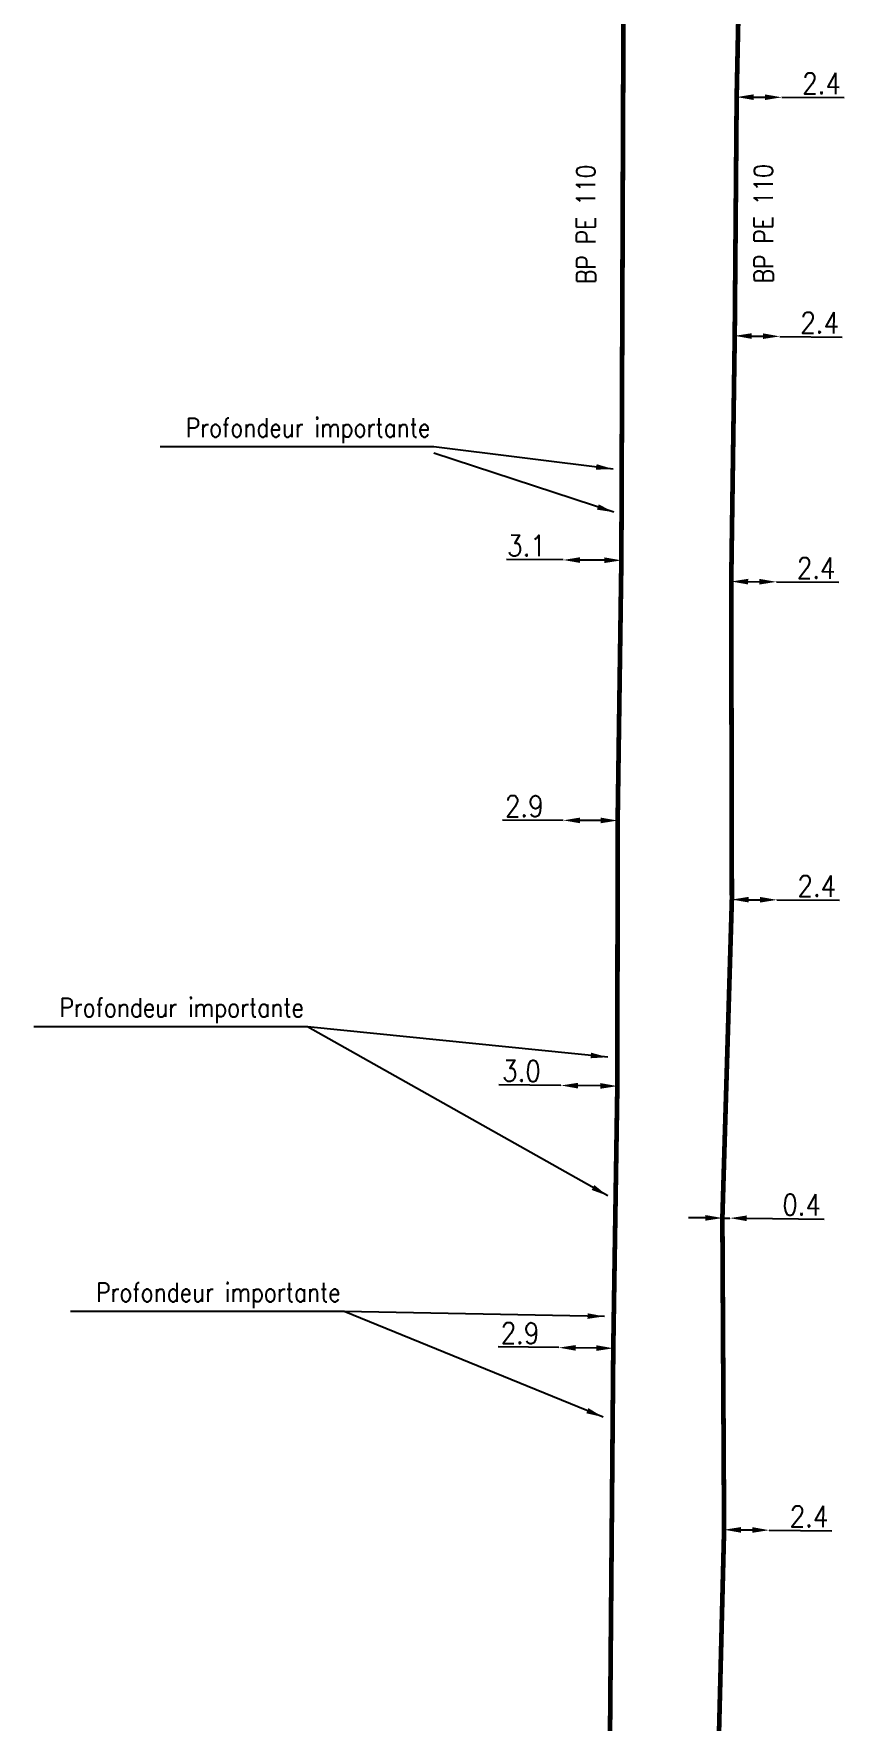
# Model space of a CAD drawing. Header units: millimetres. Extents: x 185000 to 186000, y 127990 to 129010.
# Drawn here: x 185019.2 to 185062.3, y 128510.6 to 128600.3 of the extents above; entities that cross this region are included whole.
import ezdxf
from ezdxf.enums import TextEntityAlignment as Align

# ---------------------------------------------------------------- set-up
doc = ezdxf.new("R2010")
doc.units = ezdxf.units.MM
doc.header["$PDMODE"] = 34
doc.linetypes.add('L_25_PE', pattern=[2000, 1000, 1000])
doc.layers.get('DEFPOINTS').update_dxf_attribs({"linetype": 'CONTINUOUS'})
doc.layers.add('L_150', color=1, linetype='CONTINUOUS')
doc.styles.get("Standard").update_dxf_attribs({"font": 'romans.shx', "width": 0.85})
doc.dimstyles.get("Standard").update_dxf_attribs({"dimtxt": 1.5, "dimasz": 1.2, "dimexe": 0.625, "dimexo": 0.625, "dimgap": 0.25, "dimtad": 1, "dimdec": 1, "dimzin": 0, "dimdsep": 46, "dimtxsty": 'Standard', "dimcen": -0.5, "dimadec": 0, "dimazin": 0, "dimtfac": 1, "dimtdec": 1, "dimtmove": 0, "dimatfit": 3, "dimfxl": 0, "dimtolj": 1, "dimtzin": 0, "dimarcsym": 0})

# ---------------------------------------------------------------- blocks, each defined once
blk = doc.blocks.new('*D571')
at = {"layer": 'DEFPOINTS', "color": 0, "linetype": 'Continuous', "transparency": 16777216}
for p in [(185047.083, 128530.468), (185047.083, 128530.468), (185049.983, 128530.435)]:
    blk.add_point(p, dxfattribs=at)
at = {"layer": 'L_150', "color": 0, "linetype": 'Continuous', "lineweight": -2, "transparency": 16777216}
for p, q in [((185047.083, 128530.468), (185043.85, 128530.504)), ((185049.083, 128530.445), (185047.983, 128530.457))]:
    blk.add_line(p, q, dxfattribs=at)
at = {"layer": 'L_150', "color": 0, "linetype": 'Continuous', "transparency": 16777216}
for points in [[(185047.985, 128530.607), (185047.981, 128530.307), (185047.083, 128530.468)], [(185049.085, 128530.595), (185049.081, 128530.295), (185049.983, 128530.435)]]:
    blk.add_solid(points, dxfattribs=at)
at = {"layer": 'L_150', "color": 0, "linetype": 'Continuous', "transparency": 16777216, "insert": (185045.025, 128531.241), "char_height": 1.125, "attachment_point": 5, "rotation": 359.35857}
blk.add_mtext('\\A1;2.9', dxfattribs=at)
blk = doc.blocks.new('*D575')
at = {"layer": 'DEFPOINTS', "color": 0, "linetype": 'Continuous', "transparency": 16777216}
for p in [(185047.199, 128544.409), (185047.199, 128544.409), (185050.199, 128544.375)]:
    blk.add_point(p, dxfattribs=at)
at = {"layer": 'L_150', "color": 0, "linetype": 'Continuous', "lineweight": -2, "transparency": 16777216}
for p, q in [((185047.199, 128544.409), (185043.903, 128544.447)), ((185049.299, 128544.385), (185048.099, 128544.399))]:
    blk.add_line(p, q, dxfattribs=at)
at = {"layer": 'L_150', "color": 0, "linetype": 'Continuous', "transparency": 16777216}
for points in [[(185048.101, 128544.549), (185048.098, 128544.249), (185047.199, 128544.409)], [(185049.301, 128544.535), (185049.298, 128544.235), (185050.199, 128544.375)]]:
    blk.add_solid(points, dxfattribs=at)
at = {"layer": 'L_150', "color": 0, "linetype": 'Continuous', "transparency": 16777216, "insert": (185045.101, 128545.183), "char_height": 1.125, "attachment_point": 5, "rotation": 359.3441}
blk.add_mtext('\\A1;3.0', dxfattribs=at)
blk = doc.blocks.new('*D807')
at = {"layer": 'DEFPOINTS', "color": 0, "linetype": 'Continuous', "transparency": 16777216}
for p in [(185047.316, 128558.505), (185047.316, 128558.505), (185050.216, 128558.497)]:
    blk.add_point(p, dxfattribs=at)
at = {"layer": 'L_150', "color": 0, "linetype": 'Continuous', "lineweight": -2, "transparency": 16777216}
for p, q in [((185047.316, 128558.505), (185044.083, 128558.515)), ((185049.316, 128558.5), (185048.216, 128558.503))]:
    blk.add_line(p, q, dxfattribs=at)
at = {"layer": 'L_150', "color": 0, "linetype": 'Continuous', "transparency": 16777216}
for points in [[(185048.216, 128558.653), (185048.215, 128558.353), (185047.316, 128558.505)], [(185049.316, 128558.65), (185049.315, 128558.35), (185050.216, 128558.497)]]:
    blk.add_solid(points, dxfattribs=at)
at = {"layer": 'L_150', "color": 0, "linetype": 'Continuous', "transparency": 16777216, "insert": (185045.251, 128559.261), "char_height": 1.125, "attachment_point": 5, "rotation": 359.83629}
blk.add_mtext('\\A1;2.9', dxfattribs=at)
blk = doc.blocks.new('*D808')
at = {"layer": 'DEFPOINTS', "color": 0, "linetype": 'Continuous', "transparency": 16777216}
for p in [(185047.313, 128572.351), (185047.313, 128572.351), (185050.413, 128572.331)]:
    blk.add_point(p, dxfattribs=at)
at = {"layer": 'L_150', "color": 0, "linetype": 'Continuous', "lineweight": -2, "transparency": 16777216}
for p, q in [((185047.313, 128572.351), (185044.307, 128572.37)), ((185049.513, 128572.337), (185048.213, 128572.345))]:
    blk.add_line(p, q, dxfattribs=at)
at = {"layer": 'L_150', "color": 0, "linetype": 'Continuous', "transparency": 16777216}
for points in [[(185048.214, 128572.495), (185048.212, 128572.195), (185047.313, 128572.351)], [(185049.514, 128572.487), (185049.512, 128572.187), (185050.413, 128572.331)]]:
    blk.add_solid(points, dxfattribs=at)
at = {"layer": 'L_150', "color": 0, "linetype": 'Continuous', "transparency": 16777216, "insert": (185045.365, 128573.113), "char_height": 1.125, "attachment_point": 5, "rotation": 359.63464}
blk.add_mtext('\\A1;3.1', dxfattribs=at)
blk = doc.blocks.new('*D833')
at = {"layer": 'DEFPOINTS', "color": 0, "linetype": 'Continuous', "transparency": 16777216}
for p in [(185055.878, 128520.787), (185058.278, 128520.764), (185058.278, 128520.764)]:
    blk.add_point(p, dxfattribs=at)
at = {"layer": 'L_150', "color": 0, "linetype": 'Continuous', "lineweight": -2, "transparency": 16777216}
for p, q in [((185056.778, 128520.778), (185057.378, 128520.773)), ((185058.278, 128520.764), (185061.602, 128520.733))]:
    blk.add_line(p, q, dxfattribs=at)
at = {"layer": 'L_150', "color": 0, "linetype": 'Continuous', "transparency": 16777216}
for points in [[(185056.78, 128520.928), (185056.777, 128520.628), (185055.878, 128520.787)], [(185057.38, 128520.923), (185057.377, 128520.623), (185058.278, 128520.764)]]:
    blk.add_solid(points, dxfattribs=at)
at = {"layer": 'L_150', "color": 0, "linetype": 'Continuous', "transparency": 16777216, "insert": (185060.397, 128521.494), "char_height": 1.125, "attachment_point": 5, "rotation": 359.46005}
blk.add_mtext('\\A1;2.4', dxfattribs=at)
blk = doc.blocks.new('*D834')
at = {"layer": 'DEFPOINTS', "color": 0, "linetype": 'Continuous', "transparency": 16777216}
for p in [(185055.787, 128537.359), (185056.187, 128537.355), (185056.187, 128537.355)]:
    blk.add_point(p, dxfattribs=at)
at = {"layer": 'L_150', "color": 0, "linetype": 'Continuous', "lineweight": -2, "transparency": 16777216}
for p, q in [((185054.887, 128537.369), (185053.987, 128537.378)), ((185055.787, 128537.359), (185056.187, 128537.355)), ((185057.087, 128537.346), (185061.206, 128537.305))]:
    blk.add_line(p, q, dxfattribs=at)
at = {"layer": 'L_150', "color": 0, "linetype": 'Continuous', "transparency": 16777216}
for points in [[(185054.888, 128537.519), (185054.885, 128537.219), (185055.787, 128537.359)], [(185057.088, 128537.496), (185057.085, 128537.196), (185056.187, 128537.355)]]:
    blk.add_solid(points, dxfattribs=at)
at = {"layer": 'L_150', "color": 0, "linetype": 'Continuous', "transparency": 16777216, "insert": (185060.002, 128538.067), "char_height": 1.125, "attachment_point": 5, "rotation": 359.42004}
blk.add_mtext('\\A1;0.4', dxfattribs=at)
blk = doc.blocks.new('*D835')
at = {"layer": 'DEFPOINTS', "color": 0, "linetype": 'Continuous', "transparency": 16777216}
for p in [(185056.291, 128554.294), (185058.691, 128554.278), (185058.691, 128554.278)]:
    blk.add_point(p, dxfattribs=at)
at = {"layer": 'L_150', "color": 0, "linetype": 'Continuous', "lineweight": -2, "transparency": 16777216}
for p, q in [((185057.191, 128554.288), (185057.791, 128554.284)), ((185058.691, 128554.278), (185062.015, 128554.256))]:
    blk.add_line(p, q, dxfattribs=at)
at = {"layer": 'L_150', "color": 0, "linetype": 'Continuous', "transparency": 16777216}
for points in [[(185057.192, 128554.438), (185057.19, 128554.138), (185056.291, 128554.294)], [(185057.792, 128554.434), (185057.79, 128554.134), (185058.691, 128554.278)]]:
    blk.add_solid(points, dxfattribs=at)
at = {"layer": 'L_150', "color": 0, "linetype": 'Continuous', "transparency": 16777216, "insert": (185060.808, 128555.014), "char_height": 1.125, "attachment_point": 5, "rotation": 359.61823}
blk.add_mtext('\\A1;2.4', dxfattribs=at)
blk = doc.blocks.new('*D836')
at = {"layer": 'DEFPOINTS', "color": 0, "linetype": 'Continuous', "transparency": 16777216}
for p in [(185056.258, 128571.205), (185058.658, 128571.188), (185058.658, 128571.188)]:
    blk.add_point(p, dxfattribs=at)
at = {"layer": 'L_150', "color": 0, "linetype": 'Continuous', "lineweight": -2, "transparency": 16777216}
for p, q in [((185057.158, 128571.198), (185057.758, 128571.194)), ((185058.658, 128571.188), (185061.982, 128571.163))]:
    blk.add_line(p, q, dxfattribs=at)
at = {"layer": 'L_150', "color": 0, "linetype": 'Continuous', "transparency": 16777216}
for points in [[(185057.159, 128571.348), (185057.157, 128571.048), (185056.258, 128571.205)], [(185057.759, 128571.344), (185057.757, 128571.044), (185058.658, 128571.188)]]:
    blk.add_solid(points, dxfattribs=at)
at = {"layer": 'L_150', "color": 0, "linetype": 'Continuous', "transparency": 16777216, "insert": (185060.775, 128571.922), "char_height": 1.125, "attachment_point": 5, "rotation": 359.58379}
blk.add_mtext('\\A1;2.4', dxfattribs=at)
blk = doc.blocks.new('*D837')
at = {"layer": 'DEFPOINTS', "color": 0, "linetype": 'Continuous', "transparency": 16777216}
for p in [(185056.444, 128584.268), (185058.844, 128584.239), (185058.844, 128584.239)]:
    blk.add_point(p, dxfattribs=at)
at = {"layer": 'L_150', "color": 0, "linetype": 'Continuous', "lineweight": -2, "transparency": 16777216}
for p, q in [((185057.344, 128584.257), (185057.944, 128584.25)), ((185058.844, 128584.239), (185062.168, 128584.199))]:
    blk.add_line(p, q, dxfattribs=at)
at = {"layer": 'L_150', "color": 0, "linetype": 'Continuous', "transparency": 16777216}
for points in [[(185057.346, 128584.407), (185057.343, 128584.107), (185056.444, 128584.268)], [(185057.946, 128584.4), (185057.943, 128584.1), (185058.844, 128584.239)]]:
    blk.add_solid(points, dxfattribs=at)
at = {"layer": 'L_150', "color": 0, "linetype": 'Continuous', "transparency": 16777216, "insert": (185060.965, 128584.964), "char_height": 1.125, "attachment_point": 5, "rotation": 359.31354}
blk.add_mtext('\\A1;2.4', dxfattribs=at)
blk = doc.blocks.new('*D838')
at = {"layer": 'DEFPOINTS', "color": 0, "linetype": 'Continuous', "transparency": 16777216}
for p in [(185056.547, 128596.963), (185058.947, 128596.951), (185058.947, 128596.951)]:
    blk.add_point(p, dxfattribs=at)
at = {"layer": 'L_150', "color": 0, "linetype": 'Continuous', "lineweight": -2, "transparency": 16777216}
for p, q in [((185057.447, 128596.959), (185058.047, 128596.955)), ((185058.947, 128596.951), (185062.271, 128596.933))]:
    blk.add_line(p, q, dxfattribs=at)
at = {"layer": 'L_150', "color": 0, "linetype": 'Continuous', "transparency": 16777216}
for points in [[(185057.448, 128597.109), (185057.446, 128596.809), (185056.547, 128596.963)], [(185058.048, 128597.105), (185058.046, 128596.805), (185058.947, 128596.951)]]:
    blk.add_solid(points, dxfattribs=at)
at = {"layer": 'L_150', "color": 0, "linetype": 'Continuous', "transparency": 16777216, "insert": (185061.063, 128597.69), "char_height": 1.125, "attachment_point": 5, "rotation": 359.70169}
blk.add_mtext('\\A1;2.4', dxfattribs=at)

msp = doc.modelspace()

# ---------------------------------------------------------------- linework, layer by layer
at = {"layer": 'L_150', "linetype": 'L_25_PE', "const_width": 0.25, "flags": 128}
for points in [[(185047.004, 128424.827), (185048.869, 128430.611), (185048.901, 128434.615), (185048.934, 128437.621), (185049.033, 128446.87), (185049.033, 128446.87), (185049.213, 128473.291), (185049.67, 128493.394), (185049.983, 128530.435), (185050.199, 128544.375), (185050.216, 128558.497), (185050.413, 128572.331), (185050.542, 128606.158), (185050.77, 128626.756), (185050.922, 128640.443), (185051.287, 128660.865), (185051.54, 128673.111), (185051.784, 128679.108), (185051.936, 128690.107), (185052.132, 128697.106), (185052.132, 128697.106), (185052.227, 128698.169)], [(185057.015, 128621.819), (185056.796, 128608.916), (185056.547, 128596.963), (185056.444, 128584.268), (185056.258, 128571.205), (185056.291, 128554.294), (185055.787, 128537.359), (185055.878, 128520.787), (185055.407, 128501.963), (185055.536, 128488.189), (185055.538, 128472.227), (185055.417, 128461.375), (185055.258, 128452.959), (185055.128, 128428.004), (185054.93, 128423.23), (185054.914, 128422.899), (185054.914, 128422.899), (185056.113, 128422.504)]]:
    msp.add_lwpolyline(points, dxfattribs=at)

# ---------------------------------------------------------------- texts
at = {"layer": 'L_150', "linetype": 'Continuous', "width": 0.85}
for p in [(185048.531, 128590.201), (185057.978, 128590.23)]:
    msp.add_text('BP PE 110', height=1, rotation=90.16915, dxfattribs=at).set_placement(p, align=Align.MIDDLE)
at = {"layer": 'L_150', "linetype": 'Continuous', "char_height": 1, "attachment_point": 6}
for insert in [(185040.246, 128579.222), (185033.52, 128548.388), (185035.474, 128533.241)]:
    msp.add_mtext('Profondeur importante', dxfattribs=dict(at, insert=insert))

# ---------------------------------------------------------------- dimensions: what is measured, and where the dimension line sits
at = {"layer": 'L_150', "linetype": 'Continuous'}
for base, p1, p2, angle, picture, middle in [((185058.947, 128596.951), (185056.547, 128596.963), (185058.947, 128596.951), 179.70169, '*D838', (185061.059, 128596.94)), ((185058.844, 128584.239), (185056.444, 128584.268), (185058.844, 128584.239), 179.31354, '*D837', (185060.956, 128584.214)), ((185047.313, 128572.351), (185050.413, 128572.331), (185047.313, 128572.351), 359.63464, '*D808', (185045.36, 128572.363)), ((185058.658, 128571.188), (185056.258, 128571.205), (185058.658, 128571.188), 179.58379, '*D836', (185060.77, 128571.172)), ((185047.316, 128558.505), (185050.216, 128558.497), (185047.316, 128558.505), 359.83629, '*D807', (185045.249, 128558.511)), ((185058.691, 128554.278), (185056.291, 128554.294), (185058.691, 128554.278), 179.61823, '*D835', (185060.803, 128554.264)), ((185047.199, 128544.409), (185050.199, 128544.375), (185047.199, 128544.409), 359.3441, '*D575', (185045.092, 128544.433)), ((185056.187, 128537.355), (185055.787, 128537.359), (185056.187, 128537.355), 179.42004, '*D834', (185059.994, 128537.317)), ((185047.083, 128530.468), (185049.983, 128530.435), (185047.083, 128530.468), 359.35857, '*D571', (185045.017, 128530.491)), ((185058.278, 128520.764), (185055.878, 128520.787), (185058.278, 128520.764), 179.46005, '*D833', (185060.39, 128520.744))]:
    dim = msp.add_linear_dim(base=base, p1=p1, p2=p2, angle=angle, dimstyle='Standard', override={"dimscale": 0.75}, dxfattribs=at)
    dim.commit()
    dim.dimension.update_dxf_attribs({"geometry": picture, "text_midpoint": middle, "dimtype": 160})

# ---------------------------------------------------------------- leaders
at = {"layer": 'L_150', "linetype": 'Continuous', "annotation_type": 0, "has_hookline": 1, "hookline_direction": 1, "text_width": 14.369}
for points in [[(185049.971, 128577.187), (185040.433, 128578.368)], [(185049.686, 128545.913), (185033.707, 128547.534)], [(185049.513, 128532.131), (185035.661, 128532.387)]]:
    msp.add_leader(points, dimstyle='Standard', override={"dimscale": 0.75}, dxfattribs=at)
at = {"layer": 'L_150', "linetype": 'Continuous'}
for points in [[(185050.017, 128574.887), (185040.433, 128578.035)], [(185049.686, 128538.542), (185033.707, 128547.534)], [(185049.438, 128526.777), (185035.661, 128532.387)]]:
    msp.add_leader(points, dimstyle='Standard', override={"dimscale": 0.75}, dxfattribs=at)

doc.saveas('drawing.dxf')
